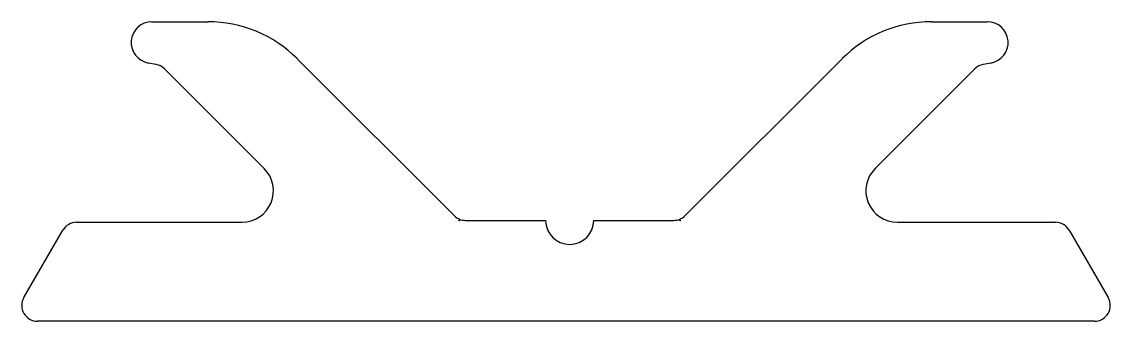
# Model space of a CAD drawing. Header units: inches. Extents: x -8.6 to 8.6, y 0.2 to 4.9.
import ezdxf

# ---------------------------------------------------------------- set-up
doc = ezdxf.new("R2010")
doc.units = ezdxf.units.IN
doc.header["$MEASUREMENT"] = 0
doc.layers.add('1', color=7, linetype='Continuous')
doc.layers.add('CLIP', color=7, linetype='Continuous')

msp = doc.modelspace()

# ---------------------------------------------------------------- linework, layer by layer
at = {"layer": '1', "color": 7, "linetype": 'Continuous'}
msp.add_arc((0.077, 1.756), 0.381, 180, 360, dxfattribs=at)
at = {"layer": '1', "color": 250}
for p in [(-1.676, 1.756), (1.83, 1.756)]:
    msp.add_point(p, dxfattribs=at)
at = {"layer": 'CLIP', "color": 7, "linetype": 'Continuous'}
for p, q in [((-6.54, 4.906), (-5.654, 4.906)), ((5.808, 4.906), (6.693, 4.906)), ((-4.24, 4.32), (-1.749, 1.829)), ((1.903, 1.829), (4.394, 4.32)), ((-6.476, 4.23), (-6.597, 4.251)), ((-4.762, 2.579), (-6.343, 4.16)), ((6.497, 4.16), (4.916, 2.579)), ((6.75, 4.251), (6.63, 4.23)), ((-7.735, 1.726), (-5.116, 1.726)), ((-1.572, 1.756), (-0.304, 1.756)), ((0.458, 1.756), (1.726, 1.756)), ((5.269, 1.726), (7.773, 1.726)), ((-8.57, 0.531), (-7.952, 1.601)), ((7.989, 1.601), (8.607, 0.531)), ((8.391, 0.156), (-8.353, 0.156))]:
    msp.add_line(p, q, dxfattribs=at)
for centre, radius, start, end in [((-6.54, 4.576), 0.33, 90, 260), ((-5.654, 2.906), 2, 45, 90), ((5.808, 2.906), 2, 90, 135), ((6.693, 4.576), 0.33, 280, 90), ((-6.52, 3.983), 0.25, 45, 80), ((6.673, 3.983), 0.25, 100, 135), ((-5.116, 2.226), 0.5, 270, 45), ((5.269, 2.226), 0.5, 135, 270), ((-7.735, 1.476), 0.25, 90, 150), ((-1.572, 2.006), 0.25, 225, 270), ((1.726, 2.006), 0.25, 270, 315), ((7.773, 1.476), 0.25, 30, 90), ((-8.353, 0.406), 0.25, 150, 270), ((8.391, 0.406), 0.25, 270, 30)]:
    msp.add_arc(centre, radius, start, end, dxfattribs=at)

doc.saveas('drawing.dxf')
